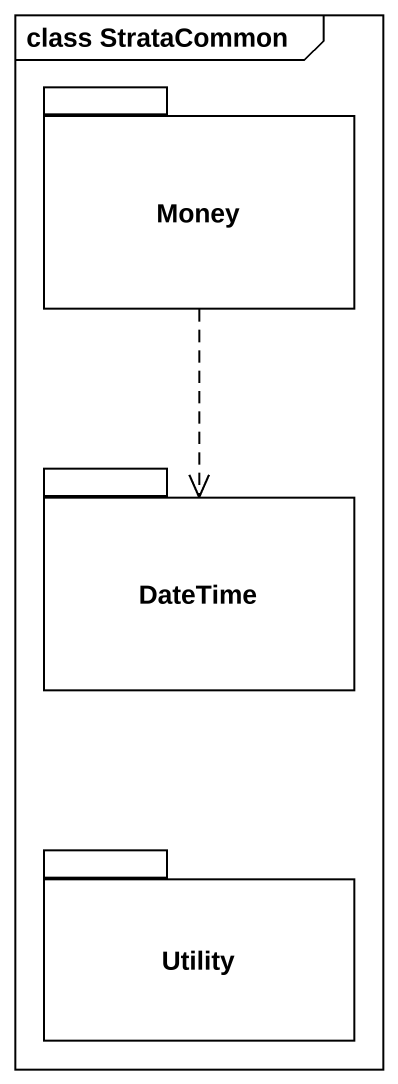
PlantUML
@startuml
mainframe class StrataCommon
package Money {
}
package DateTime {
}
package Utility {
}
Money ..> DateTime
@enduml
